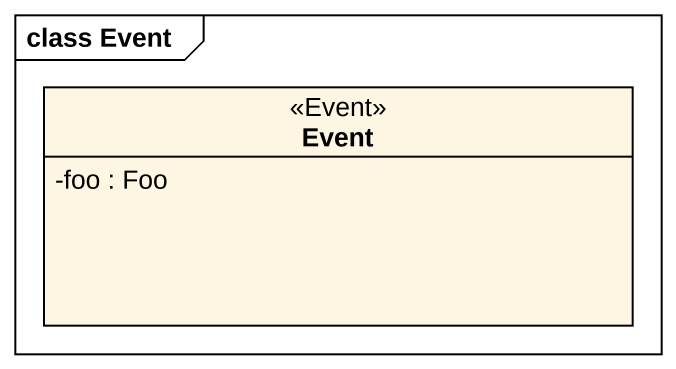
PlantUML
@startuml
mainframe class Event
hide circle
hide empty members
skinparam classAttributeIconSize 0
class Event <<Event>> {
  -foo : Foo
}
@enduml
